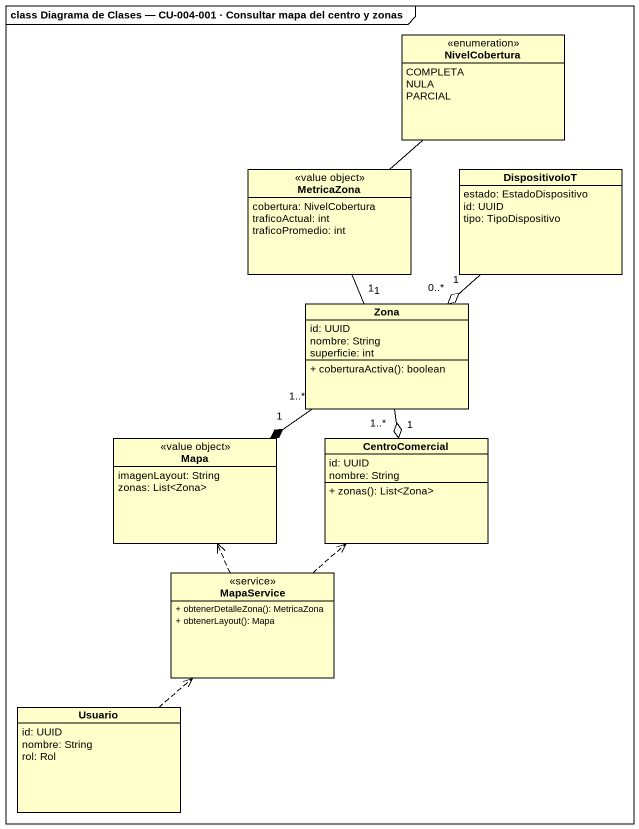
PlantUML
@startuml
mainframe class Diagrama de Clases — CU-004-001 · Consultar mapa del centro y zonas
hide circle
hide empty members
skinparam classAttributeIconSize 0
enum NivelCobertura {
  COMPLETA
  NULA
  PARCIAL
}
class MetricaZona <<value object>> {
  cobertura: NivelCobertura
  traficoActual: int
  traficoPromedio: int
}
class DispositivoIoT {
  estado: EstadoDispositivo
  id: UUID
  tipo: TipoDispositivo
}
class Zona {
  id: UUID
  nombre: String
  superficie: int
  + coberturaActiva(): boolean
}
class Mapa <<value object>> {
  imagenLayout: String
  zonas: List<Zona>
}
class CentroComercial {
  id: UUID
  nombre: String
  + zonas(): List<Zona>
}
class MapaService <<service>> {
  + obtenerDetalleZona(): MetricaZona
  + obtenerLayout(): Mapa
}
class Usuario {
  id: UUID
  nombre: String
  rol: Rol
}
MetricaZona -up- NivelCobertura
Zona "1" -up- "1" MetricaZona
Zona "1" o-up- "0..*" DispositivoIoT
Mapa "1" *-up- "1..*" Zona
CentroComercial "1" o-up- "1..*" Zona
MapaService .up.> Mapa
MapaService .up.> CentroComercial
Usuario .up.> MapaService
@enduml
